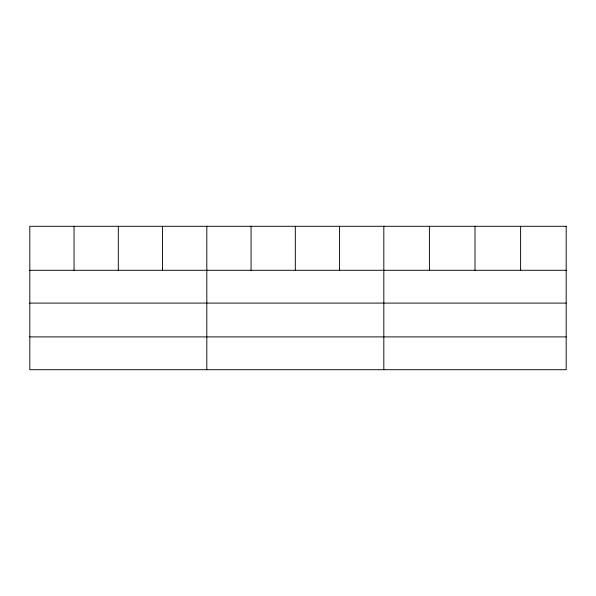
<?xml version="1.0" encoding="UTF-8"?>
<svg xmlns="http://www.w3.org/2000/svg" width="596" height="596" viewBox="0 0 596 596"><rect width="100%" height="100%" fill="white"/><g stroke="black" fill="none" stroke-linecap="round" stroke-linejoin="round"><path stroke-width="0.89" d="M29.8 270.286L566.2 270.286M29.8 303.096L566.2 303.096M29.8 336.896L566.2 336.896M520.606 226.294L520.606 270.286M475.012 226.294L475.012 270.286M429.418 226.294L429.418 270.286M383.824 226.294L383.824 369.706M339.571 226.294L339.571 270.286M295.318 226.294L295.318 270.286M251.065 226.294L251.065 270.286M206.812 226.294L206.812 369.706M162.559 226.294L162.559 270.286M118.306 226.294L118.306 270.286M74.053 226.294L74.053 270.286M566.2 226.294L29.8 226.294L29.8 369.706L566.2 369.706L566.2 226.294"/></g></svg>
